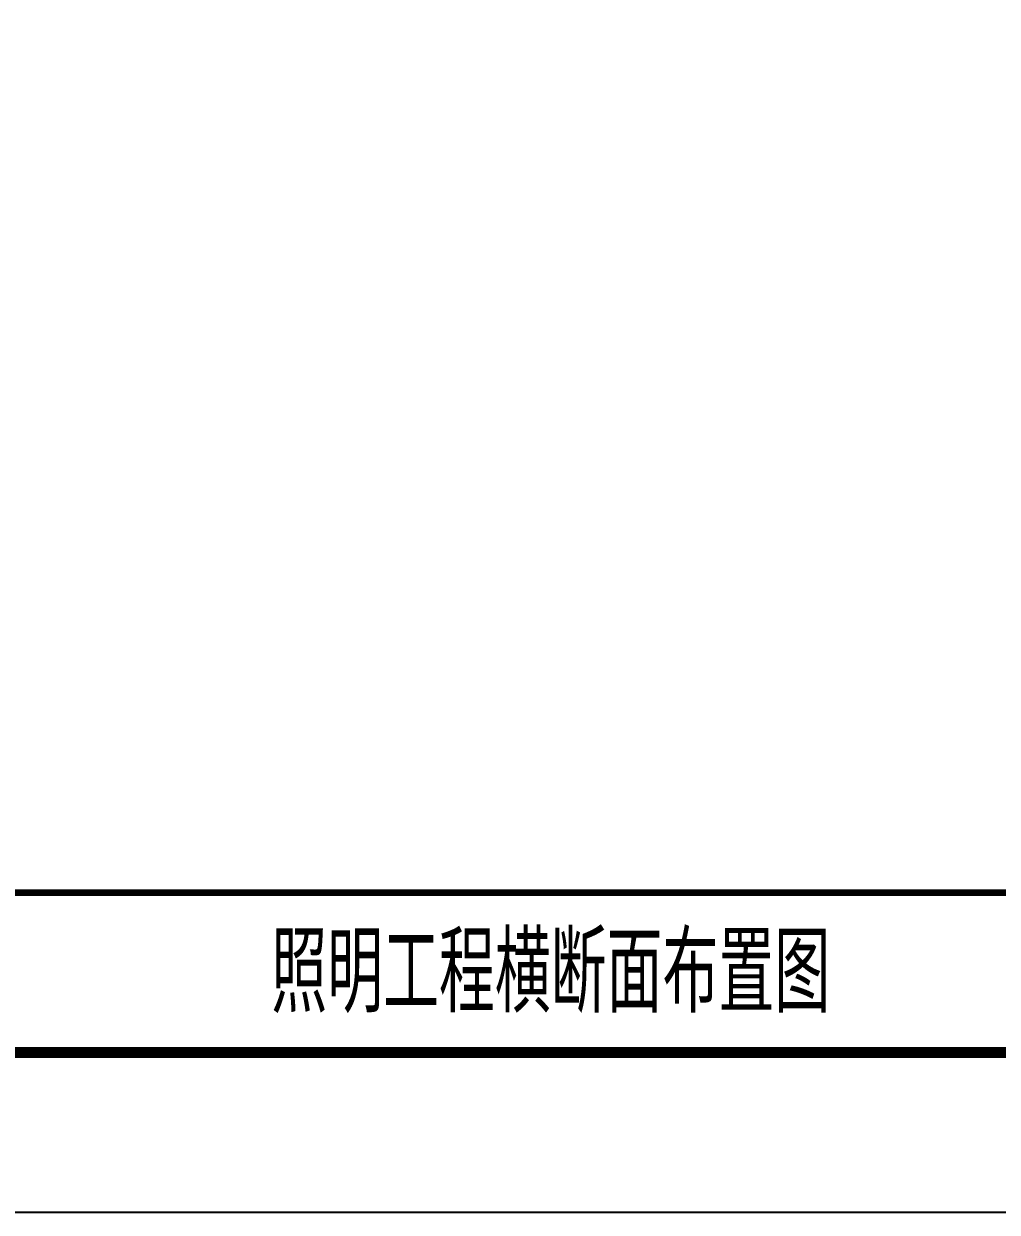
# Model space of a CAD drawing. Header units: millimetres. Extents: x 2 to 5882, y 1831 to 3462.
# Drawn here: x 589.4 to 650.3, y 2507.7 to 2582.1 of the extents above; entities that cross this region are included whole.
import ezdxf
from ezdxf.enums import TextEntityAlignment as Align

# ---------------------------------------------------------------- set-up
doc = ezdxf.new("R2010")
doc.units = ezdxf.units.MM
doc.layers.add('标注', color=4, linetype='Continuous')
doc.styles.get("Standard").update_dxf_attribs({"font": 'simplex1.shx', "width": 0.7, "bigfont": 'hztxt.shx'})

# ---------------------------------------------------------------- blocks, each defined once
blk = doc.blocks.new('series')
at = {"width": 0.75}
for tag, height, p in [('页码', 4, (-35, -19)), ('图名', 5, (-220, -282)), ('图号', 5, (-20, -282))]:
    blk.add_attdef(tag, text='', height=height, dxfattribs=at).set_placement(p, align=Align.MIDDLE_CENTER)
blk = doc.blocks.new('123')
blk.add_lwpolyline([(422.364, 2507.706), (422.364, 2804.706), (2.364, 2804.706), (2.364, 2507.706)], close=True)

msp = doc.modelspace()

# ---------------------------------------------------------------- linework, layer by layer
for points, const_width in [([(832.36361, 2794.70635), (452.36361, 2794.70635), (452.36361, 2517.70635), (832.36361, 2517.70635), (832.36361, 2794.70635)], 0.7), ([(452.36361, 2527.70635), (832.36361, 2527.70635)], 0.4)]:
    msp.add_lwpolyline(points, dxfattribs=dict(const_width=const_width))

# ---------------------------------------------------------------- block references
ref = msp.add_blockref('series', (842.36361, 2804.70635))
ref.add_attrib('图名', '照明工程横断面布置图', dxfattribs={"height": 5, "width": 0.7}).set_placement((622.36361, 2522.70635), align=Align.MIDDLE_CENTER)
at = {"layer": '标注'}
msp.add_blockref('123', (420, 0), dxfattribs=at)

doc.saveas('drawing.dxf')
